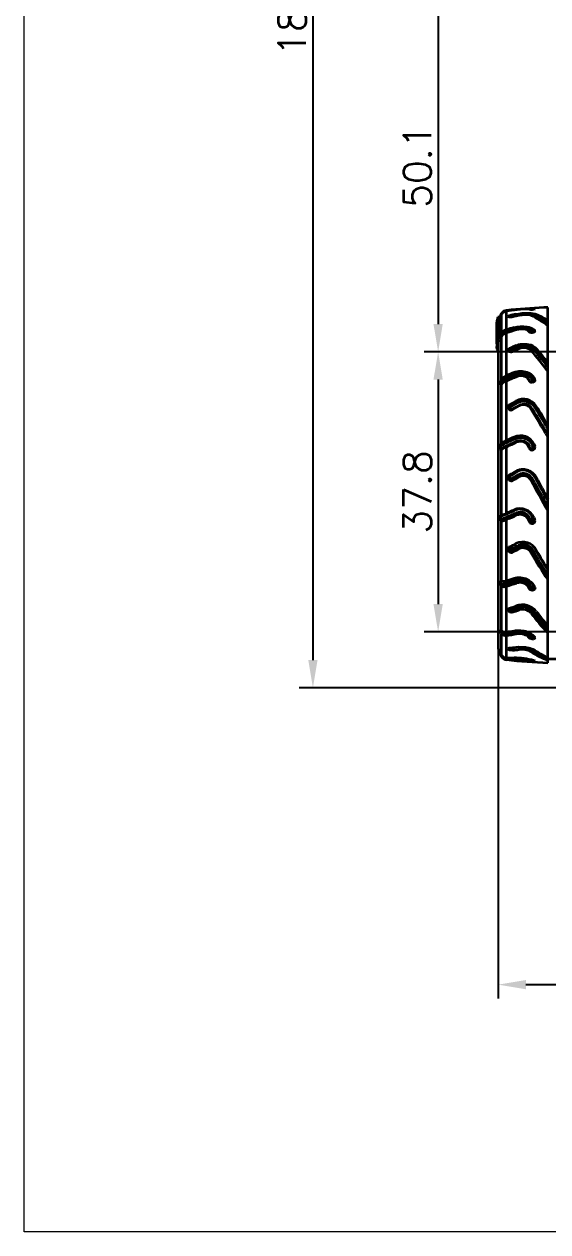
# Model space of a CAD drawing. Header units: millimetres. Extents: x 3171 to 3496, y 686 to 979.
# Drawn here: x 3171.3 to 3241.8, y 686.4 to 849.2 of the extents above; entities that cross this region are included whole.
import ezdxf

# ---------------------------------------------------------------- set-up
doc = ezdxf.new("R2010")
doc.units = ezdxf.units.MM
doc.header["$LTSCALE"] = 0.5
for name, color, linetype, lineweight in [('尺寸线', 3, 'Continuous', 13), ('波浪线', 3, 'Continuous', 18), ('粗实线', 7, 'Continuous', 35)]:
    doc.layers.add(name, color=color, linetype=linetype, lineweight=lineweight)
doc.styles.add('数字和字母', font='romans.shx')
doc.dimstyles.new('轮趣标注1比1', dxfattribs={"dimscale": 1.5, "dimtxt": 2.5, "dimasz": 2.5, "dimexe": 1.25, "dimexo": 0.5, "dimtad": 1, "dimdec": 1, "dimdsep": 46, "dimtxsty": '数字和字母', "dimcen": 2.5, "dimadec": 0, "dimazin": 2, "dimtfac": 1, "dimtmove": 0, "dimatfit": 3, "dimfxl": 1, "dimtolj": 1, "dimarcsym": 0})

# ---------------------------------------------------------------- blocks, each defined once
blk = doc.blocks.new('*D41')
at = {"layer": 'Defpoints', "color": 0}
for p in [(3279.57, 939.71), (3210.2, 759.71), (3270.34, 759.71)]:
    blk.add_point(p, dxfattribs=at)
at = {"layer": '尺寸线', "color": 0, "lineweight": -2}
for p, q in [((3278.82, 939.71), (3208.33, 939.71)), ((3210.2, 935.96), (3210.2, 763.46)), ((3269.59, 759.71), (3208.33, 759.71))]:
    blk.add_line(p, q, dxfattribs=at)
at = {"layer": '尺寸线', "color": 0}
for points in [[(3210.83, 935.96), (3209.58, 935.96), (3210.2, 939.71)], [(3209.58, 763.46), (3210.83, 763.46), (3210.2, 759.71)]]:
    blk.add_solid(points, dxfattribs=at)
at = {"layer": '尺寸线', "color": 0, "insert": (3207.39, 849.71), "char_height": 3.75, "attachment_point": 5, "rotation": 90, "style": '数字和字母'}
blk.add_mtext('\\A1;180', dxfattribs=at)
blk = doc.blocks.new('*D43')
at = {"layer": 'Defpoints', "color": 0}
for p in [(3278.63, 855.06), (3227.07, 805), (3273.66, 805)]:
    blk.add_point(p, dxfattribs=at)
at = {"layer": '尺寸线', "color": 0, "lineweight": -2}
for p, q in [((3277.88, 855.06), (3225.19, 855.06)), ((3227.07, 851.31), (3227.07, 808.75)), ((3272.91, 805), (3225.19, 805))]:
    blk.add_line(p, q, dxfattribs=at)
at = {"layer": '尺寸线', "color": 0}
for points in [[(3227.69, 851.31), (3226.44, 851.31), (3227.07, 855.06)], [(3226.44, 808.75), (3227.69, 808.75), (3227.07, 805)]]:
    blk.add_solid(points, dxfattribs=at)
at = {"layer": '尺寸线', "color": 0, "insert": (3224.26, 830.03), "char_height": 3.75, "attachment_point": 5, "rotation": 90, "style": '数字和字母'}
blk.add_mtext('\\A1;50.1', dxfattribs=at)
blk = doc.blocks.new('*D44')
at = {"layer": 'Defpoints', "color": 0}
for p in [(3273.66, 805), (3227.07, 767.24), (3274.87, 767.24)]:
    blk.add_point(p, dxfattribs=at)
at = {"layer": '尺寸线', "color": 0, "lineweight": -2}
for p, q in [((3272.91, 805), (3225.19, 805)), ((3227.07, 801.25), (3227.07, 770.99)), ((3274.12, 767.24), (3225.19, 767.24))]:
    blk.add_line(p, q, dxfattribs=at)
at = {"layer": '尺寸线', "color": 0}
for points in [[(3227.69, 801.25), (3226.44, 801.25), (3227.07, 805)], [(3226.44, 770.99), (3227.69, 770.99), (3227.07, 767.24)]]:
    blk.add_solid(points, dxfattribs=at)
at = {"layer": '尺寸线', "color": 0, "insert": (3224.26, 786.12), "char_height": 3.75, "attachment_point": 5, "rotation": 90, "style": '数字和字母'}
blk.add_mtext('\\A1;37.8', dxfattribs=at)
blk = doc.blocks.new('*D50')
at = {"layer": 'Defpoints', "color": 0}
for p in [(3382.05, 770.07), (3235.15, 765.47), (3382.05, 719.7)]:
    blk.add_point(p, dxfattribs=at)
at = {"layer": '尺寸线', "color": 0, "lineweight": -2}
for p, q in [((3382.05, 769.32), (3382.05, 717.83)), ((3235.15, 764.72), (3235.15, 717.83)), ((3238.9, 719.7), (3378.3, 719.7))]:
    blk.add_line(p, q, dxfattribs=at)
at = {"layer": '尺寸线', "color": 0}
for points in [[(3238.9, 720.33), (3238.9, 719.08), (3235.15, 719.7)], [(3378.3, 719.08), (3378.3, 720.33), (3382.05, 719.7)]]:
    blk.add_solid(points, dxfattribs=at)
at = {"layer": '尺寸线', "color": 0, "insert": (3308.6, 722.51), "char_height": 3.75, "attachment_point": 5, "style": '数字和字母'}
blk.add_mtext('\\A1;146.9', dxfattribs=at)

msp = doc.modelspace()

# ---------------------------------------------------------------- linework, layer by layer
at = {"layer": '波浪线'}
msp.add_lwpolyline([(3171.31, 979.24), (3495.75, 979.24), (3495.75, 686.38), (3171.31, 686.38)], close=True, dxfattribs=at)
at = {"layer": '粗实线'}
for p, q in [((3237.3, 810.68), (3237.3, 810.63)), ((3239.96, 810.75), (3239.96, 810.83)), ((3240.09, 810.78), (3240.09, 810.81)), ((3241.85, 809.2), (3241.85, 810.98)), ((3234.99, 809.16), (3235, 809.16)), ((3235, 809.16), (3235.01, 809.16)), ((3235.14, 809.67), (3235.13, 809.67)), ((3235.35, 809.67), (3235.14, 809.67)), ((3235.14, 809.59), (3235.36, 809.59)), ((3235.37, 809.65), (3235.15, 809.65)), ((3235.16, 809.67), (3235.17, 809.69)), ((3235.17, 809.69), (3235.36, 809.69)), ((3235.17, 809.52), (3235.39, 809.52)), ((3235.36, 809.59), (3235.33, 809.52)), ((3235.35, 809.67), (3235.35, 809.65)), ((3235.53, 809.93), (3235.5, 809.92)), ((3235.5, 809.88), (3235.5, 809.92)), ((3235.5, 809.88), (3235.5, 809.88)), ((3235.5, 809.88), (3235.5, 809.88)), ((3235.62, 810.14), (3235.62, 810.19)), ((3235.62, 807.5), (3235.62, 810.06)), ((3235.66, 810.2), (3235.74, 810.21)), ((3236.27, 810.55), (3236.27, 810.59)), ((3236.27, 807.97), (3236.27, 810.48)), ((3236.69, 809.86), (3236.69, 809.66)), ((3237.56, 810.07), (3237.56, 809.87)), ((3240.29, 809.81), (3240.29, 810.05)), ((3241.85, 808.96), (3241.85, 809.2)), ((3234.95, 808.21), (3234.95, 808.11)), ((3234.95, 808.11), (3234.95, 807.72)), ((3234.95, 807.69), (3234.95, 807.13)), ((3234.95, 807.67), (3235.1, 807.67)), ((3235.02, 808.52), (3235.07, 808.52)), ((3235.03, 807.76), (3235.15, 807.76)), ((3235.19, 809.02), (3235.4, 809.02)), ((3235.2, 808.85), (3235.42, 808.85)), ((3235.21, 808.25), (3235.43, 808.25)), ((3235.22, 807.84), (3235.45, 807.84)), ((3235.26, 807.73), (3235.48, 807.73)), ((3236.27, 801.77), (3236.27, 807.55)), ((3237.3, 808.28), (3237.3, 808.06)), ((3239.36, 807.67), (3239.24, 807.79)), ((3239.96, 808), (3240.09, 807.87)), ((3239.96, 807.75), (3239.96, 808)), ((3239.96, 807.75), (3240.05, 807.67)), ((3240.09, 807.7), (3240.09, 807.87)), ((3241.85, 808.61), (3241.85, 808.96)), ((3241.85, 808.52), (3241.85, 808.61)), ((3241.85, 803.58), (3241.85, 808.52)), ((3234.95, 807.32), (3235, 807.32)), ((3234.95, 806.82), (3234.95, 806.61)), ((3234.95, 806.51), (3234.95, 806.3)), ((3234.99, 806.36), (3235.2, 806.36)), ((3235.03, 806.53), (3235.24, 806.53)), ((3235.05, 805.9), (3235.15, 805.9)), ((3235.15, 806.36), (3235.15, 765.47)), ((3235.26, 807.29), (3235.48, 807.29)), ((3235.82, 807.3), (3235.5, 807.2)), ((3235.5, 806.98), (3235.5, 807.2)), ((3235.5, 806.98), (3235.57, 807)), ((3235.62, 801.32), (3235.62, 807.07)), ((3237.56, 805.84), (3237.56, 805.71)), ((3234.98, 805.49), (3234.98, 805.71)), ((3234.98, 805.71), (3235.15, 805.71)), ((3234.98, 805.49), (3235.15, 805.49)), ((3235.15, 805.32), (3235.01, 805.32)), ((3236.69, 805.46), (3236.69, 805.34)), ((3240.29, 805.31), (3240.29, 805.46)), ((3241.85, 803.43), (3241.85, 803.58)), ((3241.85, 803), (3241.85, 803.43)), ((3241.85, 802.39), (3241.85, 803)), ((3235.5, 800.63), (3235.5, 800.98)), ((3236.27, 793.03), (3236.27, 801.07)), ((3237.3, 802.21), (3237.3, 802.07)), ((3239.36, 801.03), (3239.24, 801.25)), ((3239.43, 801.05), (3239.53, 800.9)), ((3239.92, 800.99), (3239.79, 801.2)), ((3239.96, 801.55), (3240.09, 801.33)), ((3239.96, 801.39), (3239.96, 801.55)), ((3239.96, 801.39), (3240.09, 801.18)), ((3240.09, 801.18), (3240.09, 801.33)), ((3241.85, 802.36), (3241.85, 802.39)), ((3241.85, 795.1), (3241.85, 802.36)), ((3235.5, 800.63), (3235.73, 800.73)), ((3235.62, 792.68), (3235.62, 800.62)), ((3236.69, 797.87), (3237.56, 798.36)), ((3236.69, 797.84), (3237.56, 798.33)), ((3236.69, 797.87), (3236.69, 797.84)), ((3237.68, 798.06), (3236.81, 797.58)), ((3237.01, 797.26), (3237.88, 797.74)), ((3237.96, 797.7), (3237.09, 797.21)), ((3237.56, 798.36), (3237.56, 798.33)), ((3240.29, 797.65), (3240.29, 797.68)), ((3241.85, 795.07), (3241.85, 795.1)), ((3241.85, 794.63), (3241.85, 795.07)), ((3241.85, 793.85), (3241.85, 794.63)), ((3237.3, 793.51), (3237.3, 793.48)), ((3241.85, 793.54), (3241.85, 793.85)), ((3241.85, 785.23), (3241.85, 793.54)), ((3235.5, 791.93), (3235.5, 792.36)), ((3235.61, 791.82), (3235.6, 791.81)), ((3235.62, 783.06), (3235.62, 791.82)), ((3236.27, 783.25), (3236.27, 792.16)), ((3239.36, 791.98), (3239.24, 792.25)), ((3239.43, 792.26), (3239.56, 791.99)), ((3239.92, 792.16), (3239.79, 792.43)), ((3239.96, 792.59), (3240.09, 792.32)), ((3239.96, 792.56), (3239.96, 792.59)), ((3239.96, 792.56), (3240.09, 792.29)), ((3240.09, 792.29), (3240.09, 792.32)), ((3237.96, 788.29), (3237.96, 788.16)), ((3237.09, 787.78), (3237.09, 787.66)), ((3239.6, 787.65), (3239.6, 787.76)), ((3241.85, 784.95), (3241.85, 785.23)), ((3241.85, 784.14), (3241.85, 784.95)), ((3237.64, 783.07), (3237.64, 782.97)), ((3241.85, 783.7), (3241.85, 784.14)), ((3241.85, 783.6), (3241.85, 783.7)), ((3241.85, 775.67), (3241.85, 783.6)), ((3235.5, 782.39), (3235.5, 782.82)), ((3235.62, 774.13), (3235.62, 782.2)), ((3236.27, 774.13), (3236.27, 782.38)), ((3239.36, 782.17), (3239.24, 782.44)), ((3239.24, 782.35), (3239.24, 782.44)), ((3239.36, 782.08), (3239.24, 782.35)), ((3239.36, 782.08), (3239.36, 782.17)), ((3239.43, 782.56), (3239.56, 782.29)), ((3239.92, 782.45), (3239.79, 782.72)), ((3239.96, 782.67), (3240.09, 782.4)), ((3237.09, 778.26), (3237.09, 778)), ((3237.96, 778.7), (3237.96, 778.43)), ((3239.6, 777.91), (3239.6, 778.14)), ((3240.16, 778.48), (3240.13, 778.47)), ((3241.85, 775.63), (3241.85, 775.67)), ((3241.85, 774.93), (3241.85, 775.63)), ((3241.85, 774.47), (3241.85, 774.93)), ((3235.75, 774.09), (3235.5, 774.01)), ((3235.5, 773.65), (3235.5, 774.01)), ((3235.62, 767.44), (3235.62, 773.41)), ((3236.27, 767.24), (3236.27, 773.39)), ((3237.64, 774.06), (3237.64, 773.83)), ((3239.36, 773.23), (3239.24, 773.46)), ((3239.24, 773.26), (3239.24, 773.46)), ((3239.36, 773.03), (3239.24, 773.26)), ((3239.36, 773.03), (3239.36, 773.23)), ((3239.43, 773.64), (3239.56, 773.41)), ((3239.92, 773.54), (3239.8, 773.76)), ((3239.94, 773.54), (3239.92, 773.54)), ((3239.96, 773.51), (3240.09, 773.28)), ((3241.85, 774.26), (3241.85, 774.47)), ((3241.85, 768.08), (3241.85, 774.26)), ((3237.09, 770.26), (3237.09, 769.9)), ((3237.96, 770.56), (3237.96, 770.19)), ((3239.6, 769.75), (3239.6, 770.06)), ((3235.58, 767.47), (3235.5, 767.46)), ((3235.5, 767.23), (3235.5, 767.46)), ((3235.62, 767.44), (3235.66, 767.4)), ((3235.62, 764.13), (3235.62, 766.99)), ((3236.27, 763.78), (3236.27, 766.77)), ((3237.64, 767.29), (3237.64, 766.98)), ((3239.36, 766.69), (3239.24, 766.83)), ((3239.24, 766.56), (3239.24, 766.83)), ((3239.43, 767.04), (3239.56, 766.89)), ((3241.85, 767.81), (3241.85, 768.08)), ((3241.85, 767.42), (3241.85, 767.81)), ((3241.85, 767.13), (3241.85, 767.42)), ((3241.85, 763.77), (3241.85, 767.13)), ((3237.09, 765.12), (3237.09, 764.77)), ((3237.96, 765.22), (3237.96, 764.87)), ((3239.36, 766.41), (3239.24, 766.56)), ((3239.36, 766.41), (3239.36, 766.69)), ((3239.96, 766.69), (3240.09, 766.54)), ((3235.5, 764.29), (3235.5, 764.29)), ((3235.5, 764.23), (3235.5, 764.29)), ((3235.5, 764.29), (3235.5, 764.29)), ((3235.5, 764.23), (3235.55, 764.23)), ((3235.7, 764.03), (3235.61, 764.03)), ((3235.62, 763.9), (3235.62, 764.03)), ((3236.27, 763.66), (3236.27, 763.5)), ((3237.64, 763.74), (3237.64, 763.6)), ((3239.24, 763.4), (3239.24, 763.56)), ((3239.36, 763.36), (3239.36, 763.54)), ((3239.6, 764.57), (3239.6, 764.92)), ((3241.85, 763.76), (3241.85, 763.77)), ((3241.85, 763.44), (3241.85, 763.76)), ((3241.85, 763.1), (3241.85, 763.44))]:
    msp.add_line(p, q, dxfattribs=at)
for centre, radius, start, end in [((3244.65, 734.23), 76.81, 92.4874, 96.2602), ((3242.56, 764.1), 46.87, 96.4447, 97.7188), ((3243.4, 763.77), 47.26, 96.9949, 98.6747), ((3238.88, 801.93), 8.83, 87.6869, 98.0617), ((3238.58, 805.8), 4.99, 80.9702, 82.44), ((3239.58, 812.67), 1.95, 263.5946, 286.1895), ((3239.41, 805.92), 4.94, 82.1247, 83.6064), ((3240.09, 810.77), 0.0446, 43.0262, 96.1808), ((3237.95, 808.56), 3, 158.763, 180.0354), ((3237.96, 808.51), 3.02, 159.1556, 179.9495), ((3237.99, 808.62), 3.05, 169.7993, 179.995), ((3237.99, 808.62), 3.05, 159.7286, 169.8235), ((3238, 808.6), 3.05, 159.4707, 169.502), ((3237.9, 808.39), 2.96, 157.4559, 167.714), ((3236.01, 809.53), 0.872, 171.9171, 176.0557), ((3237.16, 809.33), 2, 174.4826, 188.9702), ((3237.99, 808.62), 2.85, 146.5007, 158.2278), ((3236.16, 809.53), 0.808, 171.2624, 175.7339), ((3237.22, 809.33), 1.84, 174.0223, 189.7203), ((3236.71, 809.4), 1.31, 145.9693, 156.6098), ((3234.03, 810.96), 1.82, 323.5788, 329.9406), ((3236.37, 809.69), 0.9, 96.2663, 146.5499), ((3236.42, 809.54), 0.954, 98.8923, 146.9828), ((3236.33, 809.68), 0.851, 142.0351, 147.286), ((3236.4, 809.63), 0.933, 97.8781, 142.0473), ((3236.7, 809.62), 0.242, 91.4557, 148.296), ((3247.54, 766.06), 45.13, 102.7747, 103.9047), ((3247.5, 766.15), 44.84, 102.8084, 103.946), ((3248.7, 764.88), 46.29, 103.4129, 104.5174), ((3237.87, 809.83), 0.313, 173.3114, 183.1688), ((3234.05, 798.28), 12.87, 52.7284, 64.466), ((3240.07, 809.77), 0.226, 305.6329, 9.3025), ((3235.55, 799.57), 11.5, 56.8115, 65.653), ((3235.64, 799.48), 11.33, 56.8131, 65.7782), ((3234.85, 798.11), 12.61, 56.3344, 61.5299), ((3237.69, 807.69), 2.75, 154.9275, 179.9831), ((3237.87, 808.22), 2.93, 168.1615, 180.0479), ((3237.9, 808.11), 2.95, 168.0692, 179.9962), ((3237.92, 808.52), 2.97, 180.0456, 182.9847), ((3237.68, 807.53), 2.74, 165.9134, 177.01), ((3237.9, 808.11), 2.95, 179.9662, 184.1602), ((3278.69, 807.58), 43.74, 179.8845, 180.3502), ((3237.41, 806.82), 2.47, 165.1884, 180.0437), ((3238.8, 808.83), 3.79, 177.1274, 180.1874), ((3238.45, 808.81), 3.44, 181.5495, 184.9295), ((3237.91, 807.85), 2.97, 156.737, 167.0047), ((3237.73, 807.06), 2.78, 154.7578, 165.417), ((3244.71, 808.11), 9.68, 179.4827, 182.0447), ((3235.17, 807.76), 0.0987, 341.3531, 52.5331), ((3237.76, 807.06), 2.61, 152.8903, 162.5409), ((3244.83, 807.47), 9.57, 178.4438, 181.0676), ((3237.92, 807.85), 2.77, 155.0026, 158.8623), ((3235.39, 807.76), 0.0954, 340.9212, 55.6635), ((3244.26, 807.47), 8.78, 178.3044, 181.1632), ((3236.28, 807.07), 0.786, 146.9585, 170.7791), ((3236.14, 807.19), 0.605, 141.5011, 148.9967), ((3236.65, 806.34), 1.27, 107.5362, 144.7038), ((3254.74, 747.72), 62.81, 106.1142, 107.6797), ((3236.64, 806.77), 1.26, 106.94, 140.7604), ((3254.66, 747.87), 62.85, 106.0314, 107.015), ((3255.67, 746.95), 63.62, 106.4571, 107.7504), ((3237.84, 808.09), 0.539, 182.5516, 202.3396), ((3238.88, 806.45), 1.42, 52.4899, 77.0685), ((3239.75, 807.74), 0.214, 317.2609, 2.1191), ((3240.01, 807.79), 0.116, 1.8199, 47.3904), ((3237.44, 806.6), 2.5, 162.4085, 179.9119), ((3238.74, 807.13), 3.79, 177.2452, 180.0052), ((3238.77, 807.13), 3.83, 180.004, 182.665), ((3237.42, 806.61), 2.48, 180.0066, 196.5891), ((3236.92, 806.3), 1.98, 180.1159, 197.35), ((3237.45, 806.11), 2.51, 162.2176, 169.1272), ((3257.32, 806.86), 22.33, 180.7136, 181.286), ((3237.45, 805.87), 2.51, 164.6214, 168.6807), ((3220.14, 805.73), 14.91, 359.9365, 0.6548), ((3250.06, 807.19), 15, 179.3456, 181.1795), ((3237.49, 805.87), 2.35, 163.5268, 167.8794), ((3235.52, 806.97), 0.0172, 154.3897, 276.8605), ((3235.32, 807.22), 0.329, 306.1893, 331.2556), ((3272.12, 725.55), 87.41, 113.2866, 113.9061), ((3237.44, 805.88), 2.5, 188.9768, 193.0196), ((3236.09, 805.52), 1.1, 190.8282, 210.7939), ((3236.79, 805.18), 0.293, 108.1411, 173.4019), ((3236.83, 805.02), 0.346, 113.1608, 158.638), ((3271.92, 725.96), 86.84, 113.3051, 113.9287), ((3237.15, 805.34), 0.459, 180.6281, 222.5083), ((3236.89, 804.85), 0.194, 112.5615, 140.7956), ((3271.82, 725.75), 86.67, 113.2025, 113.8253), ((3273.91, 723.25), 89.66, 113.6365, 114.242), ((3238, 805.71), 0.437, 178.8385, 223.2036), ((3199.5, 770.73), 52.86, 36.7552, 40.6504), ((3240.06, 805.29), 0.236, 288.3197, 3.9776), ((3203.93, 773.37), 48.12, 38.0067, 41.21), ((3203.76, 773.69), 48.41, 38.1261, 41.013), ((3204.29, 773.96), 47.74, 38.1271, 41.0533), ((3199.06, 769.71), 53.84, 37.3767, 39.6716), ((3280.69, 696.46), 113.87, 112.3381, 113.3798), ((3236.19, 800.94), 0.688, 145.8572, 176.111), ((3235.94, 801.11), 0.386, 135.4392, 146.0334), ((3236.99, 799.32), 1.89, 112.3329, 136.5248), ((3280.76, 696.84), 113.86, 112.4398, 113.3368), ((3237, 799.97), 1.94, 112.2361, 133.7284), ((3280.75, 696.75), 114.06, 112.3927, 112.9558), ((3282, 695.28), 115.24, 112.6361, 113.3775), ((3238.05, 802.18), 0.757, 188.5395, 211.5405), ((3238.51, 800.5), 1.07, 31.1453, 52.2149), ((3239.32, 801.32), 0.288, 278.5864, 292.7212), ((3239.73, 801.43), 0.238, 286.3783, 351.7165), ((3239.85, 801.22), 0.239, 286.4034, 351.0369), ((3239.81, 800.92), 0.131, 357.6524, 30.9162), ((3239.86, 801.2), 0.266, 0.1364, 30.7652), ((3239.83, 801.04), 0.294, 16.4071, 29.4354), ((3235.54, 800.61), 0.047, 152.5202, 282.554), ((3235.46, 800.73), 0.195, 298.6183, 321.8175), ((3236.88, 797.53), 0.384, 118.6562, 179.3185), ((3236.89, 797.5), 0.392, 119.2904, 174.9116), ((3237.32, 797.97), 0.642, 191.5903, 217.6514), ((3238.57, 796.58), 2.04, 32.5014, 119.7435), ((3238.57, 796.56), 2.04, 32.2785, 119.7609), ((3238.12, 798.42), 0.569, 189.0376, 218.7566), ((3238.59, 796.47), 1.84, 32.7844, 119.6447), ((3238.58, 796.5), 1.43, 32.7274, 119.6654), ((3238.33, 798.03), 0.541, 213.2632, 221.1882), ((3238.57, 796.64), 1.22, 32.3887, 119.7856), ((3240.07, 797.68), 0.228, 286.3919, 352.4574), ((2866.83, 571.21), 436.77, 30.8379, 31.2332), ((2871.64, 574.05), 431.16, 30.8382, 31.2386), ((3236.89, 797.55), 0.396, 182.1219, 301.0037), ((3236.91, 797.41), 0.191, 119.7219, 303.2475), ((3237.55, 797.6), 0.638, 212.736, 219.5257), ((2849.62, 561.21), 455.87, 30.6402, 31.1898), ((3239.65, 797.5), 0.265, 266.814, 300.5934), ((2865.35, 569.01), 438.52, 30.8462, 31.3673), ((2873.97, 574.05), 428.94, 30.9468, 31.3895), ((3478.73, 272.1), 574.31, 114.84672, 115.05663), ((3479.73, 270.54), 575.76, 114.87104, 115.09899), ((3479.08, 274.27), 572.75, 114.9696, 115.1509), ((3239.48, 786.05), 7.69, 114.7002, 119.7976), ((3480.31, 271.43), 575.87, 114.96023, 115.07379), ((3482.23, 268.5), 578.55, 115.00917, 115.15925), ((3238.16, 791.7), 2, 26.1969, 115.4391), ((3238.16, 791.67), 2, 26.0944, 115.3929), ((3240.05, 794.56), 2.96, 201.4159, 206.3715), ((3238.18, 791.62), 1.8, 26.4711, 115.3816), ((3238.18, 791.63), 1.4, 26.4292, 115.3902), ((3241.5, 794.75), 4.34, 205.2115, 206.7104), ((3238.16, 791.72), 1.2, 26.1136, 115.4574), ((3235.99, 792.36), 0.488, 139.5002, 180.0478), ((3235.77, 792.53), 0.214, 120.7, 136.1797), ((3239.24, 785.68), 7.13, 114.6326, 120.5541), ((3239.23, 792.64), 0.434, 274.1024, 298.284), ((3239.72, 792.16), 0.402, 206.0492, 359.2986), ((3239.34, 792.42), 0.476, 276.1279, 297.8213), ((3239.74, 792.08), 0.199, 205.794, 23.8347), ((3239.72, 792.7), 0.286, 285.7693, 329.54), ((3239.84, 792.45), 0.295, 286.0713, 328.1578), ((3239.74, 792.16), 0.385, 359.988, 25.4715), ((3239.73, 792.12), 0.391, 5.0374, 25.2754), ((3236.91, 788.05), 0.417, 121.3823, 180.8963), ((3236.91, 788.03), 0.413, 177.0146, 297.0643), ((3236.9, 788.13), 0.405, 185.8169, 298.6547), ((3150.96, 935.17), 169.97, 300.2921, 300.6308), ((3236.92, 788.13), 0.212, 120.9741, 295.2568), ((3234.46, 786.96), 2.72, 29.8015, 32.9024), ((3152.43, 933.69), 168.09, 300.1327, 300.4737), ((3152.36, 934.34), 169.11, 300.0376, 300.3762), ((3236.03, 787.34), 1.15, 22.6127, 31.3695), ((3151.74, 934.52), 169.76, 300.1847, 300.5234), ((3150.83, 936.43), 171.98, 300.1061, 300.4402), ((3234.07, 786.71), 4.18, 30.2789, 32.3272), ((3238.55, 787.23), 1.38, 26.4576, 119.1465), ((3236.47, 787.58), 1.65, 25.2915, 31.3118), ((3238.53, 787.26), 1.18, 25.1888, 119.2395), ((3238.54, 787.13), 1.18, 26.3243, 119.1974), ((3239.15, 789.89), 2.08, 297.9892, 302.0491), ((3398.01, 873.15), 179.35, 208.3231, 209.4571), ((3401.48, 874.47), 182.89, 208.1948, 209.2083), ((3239.18, 788.89), 1.2, 290.4792, 300.2967), ((3399.16, 873.43), 181.11, 208.2305, 209.6981), ((3401.06, 874.56), 183.37, 208.2912, 209.7384), ((3397.89, 873.24), 179.69, 208.3729, 209.7259), ((3163.53, 953.39), 185.13, 292.8758, 293.5181), ((3164.02, 952.91), 184.89, 292.7438, 293.4432), ((3235.75, 782.85), 0.254, 122.4884, 185.9079), ((3163.3, 953.45), 185.89, 292.8918, 293.5719), ((3235.67, 782.93), 0.142, 93.4251, 112.1388), ((3235.39, 785.12), 2.07, 277.4646, 295.0914), ((3161.81, 955.9), 188.02, 293.3307, 293.6745), ((3238.1, 781.81), 2.05, 24.6947, 112.9125), ((3236.4, 783.18), 1.11, 24.2667, 29.2408), ((3238.12, 781.94), 1.84, 25.004, 112.8388), ((3238.13, 781.95), 1.44, 25.1252, 112.812), ((3237, 782.98), 0.648, 8.3104, 27.4131), ((3238.12, 781.93), 1.23, 24.4368, 112.6092), ((3238.12, 781.83), 1.23, 24.9333, 112.8613), ((3235.66, 782.35), 0.161, 167.0546, 253.5694), ((3235.47, 784.06), 1.87, 274.6434, 295.5177), ((3162.71, 955.08), 187.72, 293.0707, 293.5268), ((3239.61, 782.05), 0.546, 109.2787, 133.4217), ((3239.72, 781.81), 0.512, 108.9554, 134.8083), ((3239.73, 782.35), 0.402, 205.534, 350.6593), ((3239.73, 782.24), 0.399, 204.0606, 358.3999), ((3239.74, 782.37), 0.197, 203.5292, 23.6889), ((3240.16, 781.91), 0.895, 106.2737, 114.5435), ((3240.26, 781.71), 0.812, 105.3602, 114.6238), ((3239.73, 782.23), 0.395, 0.066, 25.1549), ((3236.86, 778.39), 0.367, 117.0484, 180.568), ((3236.92, 778.39), 0.426, 180.4076, 294.095), ((3236.91, 778.65), 0.43, 201.8372, 295.5419), ((3204.5, 842.46), 71.42, 296.7949, 297.576), ((3236.93, 778.66), 0.211, 158.4642, 294.497), ((3205.51, 841.93), 70.86, 296.3996, 297.182), ((3236.52, 778.15), 0.587, 10.8535, 32.2409), ((3205.32, 841.86), 71.09, 296.5459, 297.3288), ((3205.19, 842.37), 71.84, 296.3636, 297.137), ((3238.46, 777.29), 2.08, 28.3945, 115.7615), ((3238.51, 777.58), 1.46, 29.0076, 115.5219), ((3237.35, 778.57), 0.621, 12.5187, 32.4663), ((3238.49, 777.59), 1.24, 26.5873, 115.6559), ((3238.5, 777.3), 1.26, 29.0784, 115.512), ((3239.93, 777.91), 0.406, 111.664, 145.816), ((3297.52, 811.1), 66.64, 209.6425, 213.3407), ((3297.56, 811.38), 66.58, 209.7974, 213.192), ((3238.45, 777.51), 1.94, 29.763, 37.813), ((3298.97, 812.02), 67.74, 209.6935, 212.5023), ((3300.69, 812.57), 69.46, 209.5863, 212.0866), ((3297.8, 811.23), 67.06, 209.7881, 213.4498), ((3213.66, 847.04), 76.56, 286.5705, 288.1987), ((3235.61, 774.03), 0.116, 116.2492, 189.4645), ((3235.79, 773.65), 0.29, 178.7185, 232.0875), ((3235.59, 774.04), 0.097, 72.9421, 105.2185), ((3213.5, 846.98), 76.82, 286.7294, 288.3154), ((3235.54, 773.85), 0.293, 64.5141, 73.95), ((3235.97, 774.15), 0.814, 244.6239, 291.9029), ((3235.95, 774.94), 0.873, 250.6922, 291.4283), ((3212.47, 848.46), 78.04, 287.7533, 288.5524), ((3213.38, 847.6), 77.65, 287.147, 288.2099), ((3238.08, 772.79), 1.6, 32.3622, 108.4044), ((3237.08, 774.04), 0.56, 2.0767, 28.1663), ((3238.06, 772.76), 1.37, 31.1253, 107.975), ((3238.08, 772.53), 1.37, 32.312, 108.4363), ((3239.5, 773.37), 0.28, 104.2332, 160.4104), ((3239.63, 773.15), 0.277, 104.1748, 161.1773), ((3239.73, 773.49), 0.444, 214.5325, 327.5399), ((3239.84, 773.14), 0.289, 0.4241, 29.5125), ((3236.76, 770.2), 0.265, 104.0808, 176.466), ((3236.93, 770.83), 0.597, 231.3206, 286.4055), ((3222.65, 811.94), 43.8, 288.7037, 289.9041), ((3236.94, 770.73), 0.264, 240.5774, 286.6564), ((3223.42, 811.81), 43.51, 288.1972, 289.3986), ((3236.66, 770.22), 0.433, 5.3495, 35.8033), ((3223.39, 811.64), 43.59, 288.3208, 289.5243), ((3223.45, 811.78), 44.04, 288.0405, 289.2295), ((3238.38, 768.41), 2.49, 39.671, 109.1852), ((3238.45, 769.1), 1.76, 40.419, 108.8471), ((3237.52, 770.51), 0.446, 6.7021, 36.0394), ((3238.44, 769.19), 1.45, 36.8708, 109.3117), ((3238.45, 768.76), 1.52, 40.7164, 108.7477), ((3239.87, 769.97), 0.284, 107.2592, 162.2397), ((3260.18, 785.29), 25.6, 216.4968, 224.2635), ((3260.47, 785.66), 25.8, 216.6933, 223.7814), ((3262.39, 786.32), 27.47, 216.4427, 221.5923), ((3260.12, 785.09), 25.62, 216.7888, 224.5073), ((3235.53, 767.46), 0.0322, 107.4408, 193.8001), ((3229.34, 816.76), 49.91, 277.0877, 277.5055), ((3235.94, 767.29), 0.447, 187.9221, 222.235), ((3235.49, 767.34), 0.161, 39.6324, 79.7141), ((3229.27, 816.99), 50.4, 277.2314, 279.5618), ((3236.14, 767.48), 0.716, 223.3761, 280.6311), ((3236.13, 767.95), 0.725, 229.8814, 281.1646), ((3228.52, 817.69), 51.04, 278.7356, 279.9122), ((3229.32, 817.2), 50.9, 277.8446, 279.4072), ((3237.16, 767.3), 0.486, 359.2427, 18.1085), ((3239.48, 766.8), 0.241, 100.5484, 172.4954), ((3238.72, 766.42), 0.936, 40.9754, 50.9415), ((3239.6, 766.66), 0.24, 100.4784, 172.9969), ((3239.76, 767.14), 0.314, 230.6577, 282.4215), ((3237.99, 765.47), 2.85, 180, 213.5823), ((3232.81, 799.3), 34.44, 276.4762, 277.9283), ((3239.75, 767.25), 0.688, 235.5921, 293.0287), ((3239.99, 766.45), 0.137, 2.4291, 43.4291), ((3234.6, 763.5), 1.2, 31.9578, 41.2532), ((3236.41, 764.61), 0.989, 202.3985, 215.7508), ((3236.47, 764.74), 1.05, 215.5212, 219.5638), ((3236.31, 764.5), 0.843, 214.2331, 266.9893), ((3236.37, 764.4), 0.9, 213.45, 263.7398), ((3236.3, 764.6), 0.827, 219.7193, 268.0485), ((3238.04, 808.6), 44.86, 267.7415, 269.0632), ((3238.83, 808.64), 45.06, 266.7468, 268.4936), ((3244.65, 839.86), 76.81, 263.7398, 267.911), ((3236.67, 764.88), 0.192, 82.1678, 155.1785), ((3233.64, 799.48), 34.88, 275.6792, 277.1108), ((3237.25, 753.3), 10.45, 74.9501, 89.6977), ((3237.54, 756.52), 7.08, 76.147, 89.1864), ((3238.32, 762.18), 2.71, 61.944, 97.7031), ((3238.83, 763.94), 1.24, 51.821, 65.1458), ((3239.83, 764.88), 0.232, 151.0265, 169.8997), ((3244.85, 772.35), 9.1, 234.7254, 250.692), ((3244.79, 772.08), 9.12, 235.3355, 251.1851), ((3245.91, 772.57), 9.69, 234.5783, 245.2142), ((3242.35, 839.86), 76.26, 269.6243, 270.4508), ((3240.89, 768.56), 5.42, 252.2439, 253.6465), ((3239.82, 765.2), 1.9, 256.1001, 279.2798), ((3241.74, 768.6), 5.5, 251.1529, 252.5422), ((3240.08, 763.3), 0.0513, 34.9822, 84.8854)]:
    msp.add_arc(centre, radius, start, end, dxfattribs=at)
for points, knots in [([(3237.3, 810.68), (3237.84, 810.74), (3239, 810.84), (3239.77, 810.85), (3239.96, 810.83)], [0, 0, 0, 0, 0.563647, 1, 1, 1, 1]), ([(3237.09, 809.7), (3236.94, 809.66), (3236.61, 809.65), (3236.49, 809.72), (3236.49, 809.75)], [0, 0, 0, 0, 0.3993477, 0.6672148, 0.6672148, 0.6672148, 0.6672148]), ([(3237.56, 810.07), (3238.06, 810.18), (3238.7, 810.24), (3239.68, 810.21), (3240.06, 810.15), (3240.29, 810.05)], [0, 0, 0, 0, 0.541056, 0.541056, 1, 1, 1, 1]), ([(3237.56, 809.87), (3238.06, 809.99), (3239.23, 810.09), (3240.06, 809.93), (3240.29, 809.81)], [0, 0, 0, 0, 0.542682, 1, 1, 1, 1]), ([(3239.6, 809.89), (3239.46, 809.96), (3238.97, 810.05), (3238.26, 809.99), (3237.96, 809.91)], [0, 0, 0, 0, 0.455779, 1, 1, 1, 1]), ([(3237.3, 808.28), (3237.84, 808.43), (3239, 808.5), (3239.77, 808.19), (3239.96, 808)], [0, 0, 0, 0, 0.563647, 1, 1, 1, 1]), ([(3237.3, 808.06), (3237.84, 808.22), (3239, 808.28), (3239.77, 807.95), (3239.96, 807.75)], [0, 0, 0, 0, 0.563911, 1, 1, 1, 1]), ([(3239.24, 807.79), (3239.12, 807.91), (3238.66, 808.11), (3237.97, 808.07), (3237.64, 807.97)], [0, 0, 0, 0, 0.435308, 1, 1, 1, 1]), ([(3240.13, 807.79), (3240.13, 807.71), (3239.89, 807.52), (3239.45, 807.58), (3239.36, 807.67)], [0.1393798, 0.1393798, 0.1393798, 0.1393798, 0.5130227, 1, 1, 1, 1]), ([(3235.03, 806.53), (3235.07, 806.65), (3235.14, 806.85), (3235.24, 807.14), (3235.25, 807.25), (3235.26, 807.29)], [0, 0, 0, 0, 0.446381, 0.746144, 1, 1, 1, 1]), ([(3235.48, 807.29), (3235.48, 807.25), (3235.46, 807.14), (3235.35, 806.85), (3235.28, 806.65), (3235.24, 806.53)], [0, 0, 0, 0, 0.249433, 0.550057, 1, 1, 1, 1]), ([(3237.56, 805.84), (3238.06, 806.05), (3239.24, 806.16), (3240.06, 805.72), (3240.29, 805.46)], [0, 0, 0, 0, 0.541056, 1, 1, 1, 1]), ([(3237.56, 805.71), (3238.06, 805.93), (3238.7, 805.99), (3239.68, 805.79), (3240.06, 805.58), (3240.29, 805.31)], [0, 0, 0, 0, 0.542682, 0.542682, 1, 1, 1, 1]), ([(3237.09, 805.01), (3236.94, 804.94), (3236.61, 804.96), (3236.49, 805.14), (3236.49, 805.21)], [0, 0, 0, 0, 0.3993477, 0.6672147, 0.6672147, 0.6672147, 0.6672147]), ([(3240.13, 805.07), (3239.92, 805.3), (3239.58, 805.48), (3238.7, 805.65), (3238.13, 805.6), (3237.68, 805.41)], [0, 0, 0, 0, 0.45846, 0.45846, 1, 1, 1, 1]), ([(3239.6, 805.16), (3239.46, 805.32), (3238.97, 805.59), (3238.26, 805.53), (3237.96, 805.39)], [0, 0, 0, 0, 0.455779, 1, 1, 1, 1]), ([(3237.3, 802.21), (3237.84, 802.43), (3239, 802.46), (3239.77, 801.87), (3239.96, 801.55)], [0, 0, 0, 0, 0.563647, 1, 1, 1, 1]), ([(3237.3, 802.07), (3237.84, 802.29), (3239, 802.33), (3239.77, 801.72), (3239.96, 801.39)], [0, 0, 0, 0, 0.563911, 1, 1, 1, 1]), ([(3239.79, 801.2), (3239.62, 801.49), (3238.92, 802.02), (3237.89, 801.99), (3237.41, 801.79)], [0, 0, 0, 0, 0.435761, 1, 1, 1, 1]), ([(3239.24, 801.25), (3239.12, 801.45), (3238.66, 801.81), (3237.97, 801.79), (3237.64, 801.65)], [0, 0, 0, 0, 0.435308, 1, 1, 1, 1]), ([(3240.13, 801.2), (3240.13, 801.07), (3239.93, 800.83), (3239.53, 800.86), (3239.39, 800.99), (3239.36, 801.03)], [0.1393798, 0.1393798, 0.1393798, 0.1393798, 0.5130227, 0.8364744, 1, 1, 1, 1]), ([(3235.6, 791.81), (3235.58, 791.8), (3235.52, 791.8), (3235.5, 791.88), (3235.5, 791.93)], [0.0786945, 0.0786945, 0.0786945, 0.0786945, 0.4828833, 1, 1, 1, 1]), ([(3237.56, 788.92), (3237.86, 789.1), (3238.44, 789.25), (3239.5, 789.02), (3240.06, 788.5), (3240.29, 788.07)], [0, 0, 0, 0, 0.322741, 0.541056, 1, 1, 1, 1]), ([(3240.13, 788.05), (3239.92, 788.44), (3239.42, 788.91), (3238.47, 789.11), (3237.95, 788.97), (3237.68, 788.81)], [0, 0, 0, 0, 0.45846, 0.676936, 1, 1, 1, 1]), ([(3237.3, 774.47), (3237.84, 774.65), (3239, 774.56), (3239.77, 773.86), (3239.96, 773.51)], [0, 0, 0, 0, 0.563647, 1, 1, 1, 1]), ([(3239.56, 773.41), (3239.59, 773.36), (3239.69, 773.3), (3239.91, 773.33), (3239.96, 773.46), (3239.92, 773.54)], [0, 0, 0, 0, 0.325744, 0.540545, 1, 1, 1, 1]), ([(3240.13, 773.14), (3240.13, 773.01), (3239.96, 772.83), (3239.58, 772.83), (3239.41, 772.95), (3239.36, 773.03)], [0.1393798, 0.1393798, 0.1393798, 0.1393798, 0.5130227, 0.7280446, 1, 1, 1, 1]), ([(3237.09, 769.9), (3236.94, 769.85), (3236.61, 769.93), (3236.49, 770.14), (3236.49, 770.22)], [0, 0, 0, 0, 0.3993477, 0.667216, 0.667216, 0.667216, 0.667216]), ([(3237.3, 767.41), (3237.84, 767.5), (3239, 767.4), (3239.77, 766.92), (3239.96, 766.69)], [0, 0, 0, 0, 0.563647, 1, 1, 1, 1]), ([(3239.24, 766.83), (3239.12, 766.97), (3238.66, 767.27), (3237.97, 767.34), (3237.64, 767.29)], [0, 0, 0, 0, 0.436476, 1, 1, 1, 1]), ([(3239.24, 766.56), (3239.12, 766.69), (3238.66, 766.97), (3237.97, 767.04), (3237.64, 766.98)], [0, 0, 0, 0, 0.435308, 1, 1, 1, 1]), ([(3237.56, 765.18), (3238.06, 765.25), (3238.7, 765.22), (3239.68, 765), (3240.06, 764.84), (3240.29, 764.67)], [0, 0, 0, 0, 0.541056, 0.541056, 1, 1, 1, 1]), ([(3240.13, 766.45), (3240.13, 766.37), (3239.89, 766.21), (3239.45, 766.31), (3239.36, 766.41)], [0.1393798, 0.1393798, 0.1393798, 0.1393798, 0.5130227, 1, 1, 1, 1]), ([(3237.09, 764.77), (3236.99, 764.76), (3236.67, 764.79), (3236.49, 764.9), (3236.49, 764.96)], [0, 0, 0, 0, 0.2852225, 0.6672336, 0.6672336, 0.6672336, 0.6672336])]:
    msp.add_open_spline(points, degree=3, knots=knots, dxfattribs=at)
for points in [[(3241.85, 810.98), (3241.67, 810.98), (3241.49, 810.98), (3241.31, 810.97)], [(3235.23, 807.84), (3235.18, 807.84), (3235.08, 807.66), (3235.03, 807.45)], [(3235.21, 808.25), (3235.2, 808.45), (3235.2, 808.65), (3235.2, 808.85)], [(3235.42, 808.85), (3235.41, 808.65), (3235.42, 808.45), (3235.43, 808.25)]]:
    msp.add_open_spline(points, degree=3, dxfattribs=at)

# ---------------------------------------------------------------- dimensions: what is measured, and where the dimension line sits
at = {"layer": '尺寸线'}
for base, p1, p2, picture, middle in [((3210.2, 759.71), (3279.57, 939.71), (3270.34, 759.71), '*D41', (3207.39, 849.71)), ((3227.07, 805), (3278.63, 855.06), (3273.66, 805), '*D43', (3224.26, 830.03)), ((3227.07, 767.24), (3273.66, 805), (3274.87, 767.24), '*D44', (3224.26, 786.12))]:
    dim = msp.add_linear_dim(base=base, p1=p1, p2=p2, angle=90, dimstyle='轮趣标注1比1', dxfattribs=at)
    dim.commit()
    dim.dimension.update_dxf_attribs({"geometry": picture, "text_midpoint": middle})
dim = msp.add_linear_dim(base=(3382.05, 719.7), p1=(3235.15, 765.47), p2=(3382.05, 770.07), dimstyle='轮趣标注1比1', dxfattribs=at)
dim.commit()
dim.dimension.update_dxf_attribs({"geometry": '*D50', "text_midpoint": (3308.6, 722.51)})

doc.saveas('drawing.dxf')
